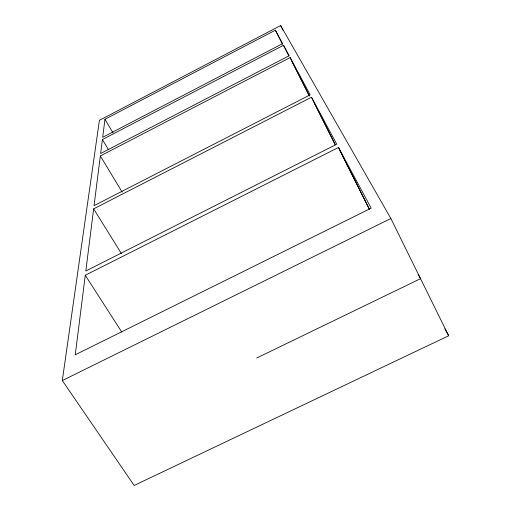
<?xml version="1.0" encoding="UTF-8"?>
<svg xmlns="http://www.w3.org/2000/svg" width="511" height="511" viewBox="0 0 511 511"><rect width="100%" height="100%" fill="white"/><g stroke="black" fill="none" stroke-linecap="round" stroke-linejoin="round"><path stroke-width="0.77" d="M85.28 275.269L75.245 354.8L371.171 208.162L338.499 147.462L85.28 275.269L121.771 332.073M93.66 208.846L85.822 270.983L336.749 144.204L311.474 97.243L93.66 208.846L121.42 253.609M100.328 155.964L94.062 205.652L310.177 94.835L290.114 57.558L100.328 155.964L122.18 192.168M102.404 139.535L100.635 153.517L289.137 55.737L283.509 45.287L102.404 139.535L108.492 149.71M104.959 119.267L102.685 137.306L282.615 43.627L275.384 30.187L104.959 119.267L113.033 132.898M62.31 380.548L99.409 120.321L280.641 25.55L390.87 218.523L448.69 335.753L134.157 485.45L62.31 380.548L390.87 218.523M256.72 358.007L420.54 278.674L418.196 274.503M444.819 328.771L448.69 335.753M291.979 61.409L309.066 95.442M283.509 45.287L288.881 55.986M275.384 30.187L282.551 44.451M338.499 147.462L369.447 209.286M339.24 149.186L369.134 208.903M311.474 97.243L335.331 144.824M314.105 102.666L335.159 144.664M290.114 57.558L309.449 96.074M280.641 25.55L283.126 30.526"/></g></svg>
